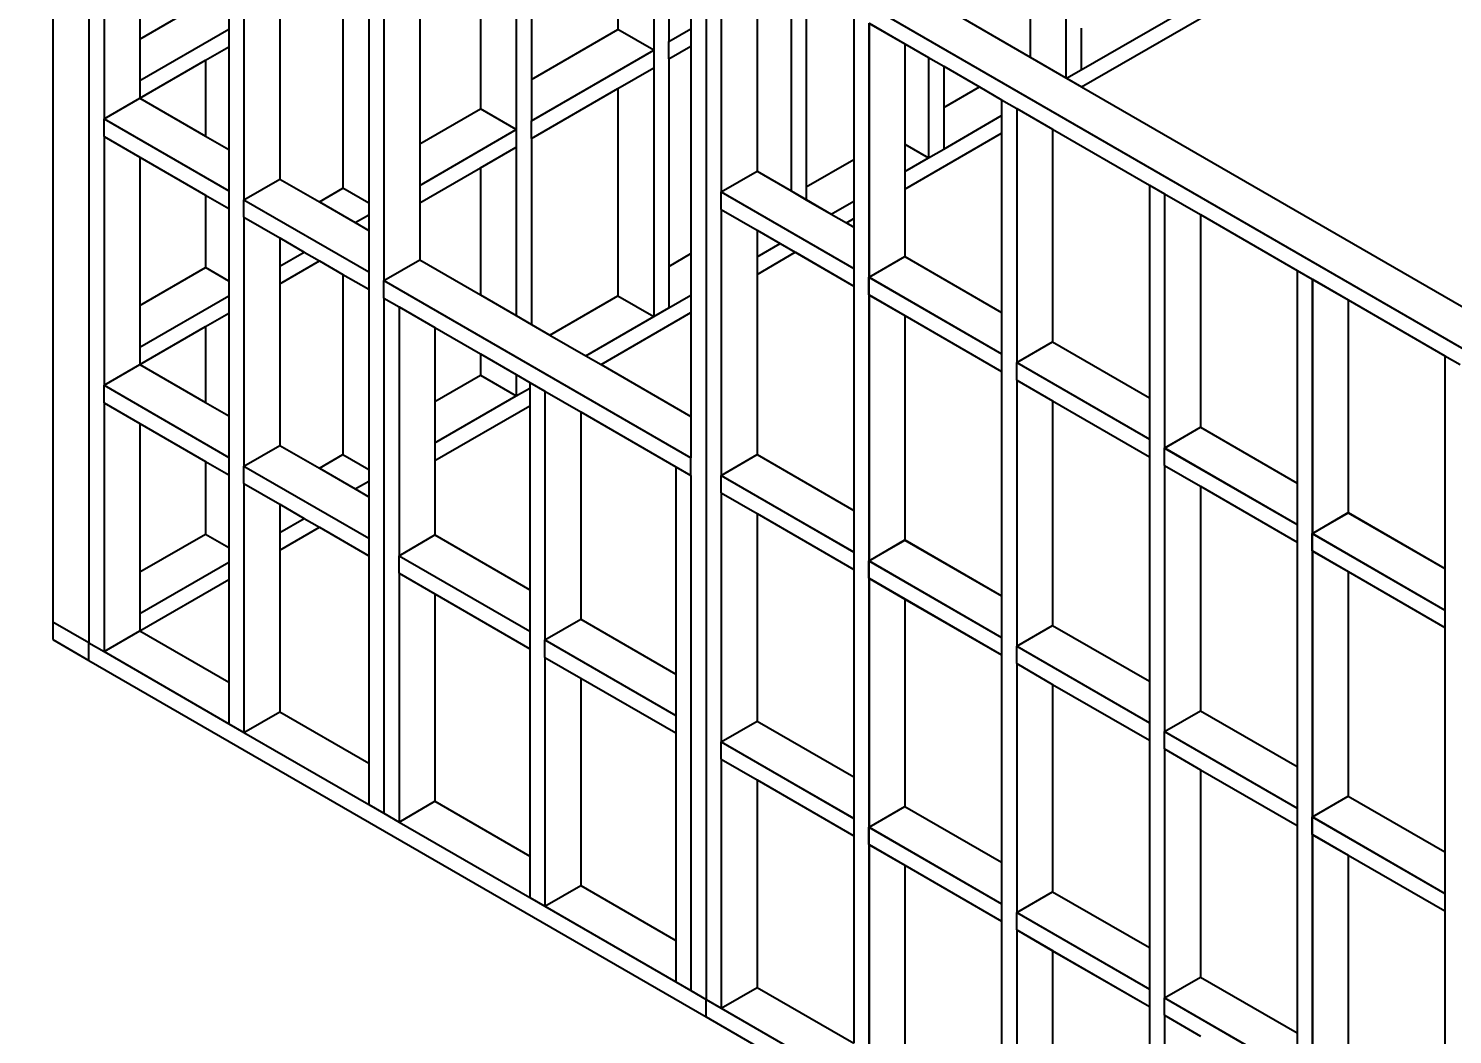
# Model space of a CAD drawing. Header units: millimetres. Extents: x 19458 to 19801, y 4351 to 4752.
# Drawn here: x 19569.614 to 19572.14, y 4519.628 to 4521.411 of the extents above; entities that cross this region are included whole.
import ezdxf

# ---------------------------------------------------------------- set-up
doc = ezdxf.new("R2010")
doc.units = ezdxf.units.MM
for name, color, linetype in [('cotas', 1, 'Continuous'), ('cotas @ 200', 1, 'Continuous'), ('cotas @ 300', 1, 'Continuous'), ('cotas @ 400', 1, 'Continuous'), ('cotas @ 500', 1, 'Continuous')]:
    doc.layers.add(name, color=color, linetype=linetype)
doc.styles.add('century gothic', font='GOTHIC.TTF')
doc.styles.add('COTAS SMC', font='GOTHIC.TTF')
doc.dimstyles.new('ANOTATIVE 100 SMCONSTRUCCIONES', dxfattribs={"dimscale": 0, "dimtxt": 0.18, "dimasz": 0.15, "dimexe": 0.18, "dimexo": 0.09, "dimgap": 0.1, "dimtad": 1, "dimzin": 0, "dimdsep": 46, "dimtxsty": 'century gothic', "dimblk1": 'FLECHA1', "dimblk2": 'FLECHA1', "dimsah": 1, "dimcen": 0.18, "dimdle": 0.075, "dimclrd": 1, "dimclre": 1, "dimclrt": 2, "dimaunit": 1, "dimadec": 0, "dimazin": 0, "dimtfac": 0.75, "dimtix": 1, "dimtmove": 2, "dimatfit": 3, "dimfxl": 0.09, "dimtvp": 1.5, "dimtfill": 1, "dimtolj": 1, "dimtzin": 0, "dimarcsym": 0})
doc.dimstyles.new('PIES SMCONSTRUCCIONES', dxfattribs={"dimscale": 0, "dimtxt": 0.18, "dimasz": 0.2, "dimexe": 0.18, "dimexo": 0, "dimgap": 0.1, "dimtad": 1, "dimdec": 0, "dimlfac": 39.370079, "dimzin": 0, "dimdsep": 46, "dimlunit": 4, "dimtxsty": 'COTAS SMC', "dimblk1": 'FLECHA1', "dimblk2": 'FLECHA1', "dimsah": 1, "dimcen": 0.2, "dimdle": 0.075, "dimclrd": 1, "dimclre": 1, "dimclrt": 2, "dimaunit": 1, "dimadec": 0, "dimazin": 0, "dimtfac": 0.75, "dimtdec": 0, "dimtix": 1, "dimtmove": 2, "dimatfit": 3, "dimfxl": 0.09, "dimtvp": 1.5, "dimtfill": 1, "dimtolj": 1, "dimtzin": 0, "dimarcsym": 0})

# ---------------------------------------------------------------- blocks, each defined once
blk = doc.blocks.new('FLECHA1')
at = {"color": 4}
blk.add_line((-0.246176, -0.248081), (0.248081, 0.25), dxfattribs=at)
at = {"color": 1}
blk.add_line((-1, 0), (0.496162, 0), dxfattribs=at)
blk = doc.blocks.new('*D1568')
at = {"layer": 'cotas', "color": 1, "lineweight": -2, "transparency": 16777216}
for p, q in [((19614.326, 4625.8448), (19614.326, 4700.8448)), ((19570.9836, 4550.8448), (19524.326, 4550.8448)), ((19614.326, 4548.4298), (19614.326, 4550.8448)), ((19570.5339, 4548.4298), (19524.326, 4548.4298)), ((19614.326, 4473.4298), (19614.326, 4398.4298))]:
    blk.add_line(p, q, dxfattribs=at)
at = {"layer": 'Defpoints', "color": 0, "transparency": 16777216}
for p in [(19614.326, 4550.8448), (19615.9836, 4550.8448), (19615.5339, 4548.4298)]:
    blk.add_point(p, dxfattribs=at)
at = {"layer": 'cotas', "color": 1, "lineweight": -2, "transparency": 16777216, "xscale": 75, "yscale": 75, "zscale": 75}
for p, rotation in [((19614.326, 4550.8448), 270), ((19614.326, 4548.4298), 90)]:
    blk.add_blockref('FLECHA1', p, dxfattribs=dict(at, rotation=rotation))
at = {"layer": 'cotas', "color": 2, "transparency": 16777216, "insert": (19517.3376, 4549.6373), "char_height": 90, "attachment_point": 5, "rotation": 90, "style": 'century gothic', "bg_fill": 3, "box_fill_scale": 1.1, "bg_fill_color": 256, "bg_fill_true_color": 13158600, "bg_fill_transparency": 0}
blk.add_mtext('\\A1;2.42', dxfattribs=at)
blk = doc.blocks.new('*D1597')
at = {"layer": 'cotas', "color": 1, "lineweight": -2, "transparency": 16777216}
for p, q in [((19614.326, 4580.8448), (19614.326, 4610.8448)), ((19597.9836, 4550.8448), (19578.326, 4550.8448)), ((19614.326, 4548.4298), (19614.326, 4550.8448)), ((19597.5339, 4548.4298), (19578.326, 4548.4298)), ((19614.326, 4518.4298), (19614.326, 4488.4298))]:
    blk.add_line(p, q, dxfattribs=at)
at = {"layer": 'Defpoints', "color": 0, "transparency": 16777216}
for p in [(19614.326, 4550.8448), (19615.9836, 4550.8448), (19615.5339, 4548.4298)]:
    blk.add_point(p, dxfattribs=at)
at = {"layer": 'cotas', "color": 1, "lineweight": -2, "transparency": 16777216, "xscale": 30, "yscale": 30, "zscale": 30}
for p, rotation in [((19614.326, 4550.8448), 270), ((19614.326, 4548.4298), 90)]:
    blk.add_blockref('FLECHA1', p, dxfattribs=dict(at, rotation=rotation))
at = {"layer": 'cotas', "color": 2, "transparency": 16777216, "insert": (19575.5307, 4549.6373), "char_height": 36, "attachment_point": 5, "rotation": 90, "style": 'century gothic', "bg_fill": 3, "box_fill_scale": 1.1, "bg_fill_color": 256, "bg_fill_true_color": 13158600, "bg_fill_transparency": 0}
blk.add_mtext('\\A1;2.42', dxfattribs=at)
blk = doc.blocks.new('*D1614')
at = {"layer": 'cotas', "color": 1, "lineweight": -2, "transparency": 16777216}
for p, q in [((19614.326, 4595.8448), (19614.326, 4640.8448)), ((19588.9836, 4550.8448), (19560.326, 4550.8448)), ((19614.326, 4548.4298), (19614.326, 4550.8448)), ((19588.5339, 4548.4298), (19560.326, 4548.4298)), ((19614.326, 4503.4298), (19614.326, 4458.4298))]:
    blk.add_line(p, q, dxfattribs=at)
at = {"layer": 'Defpoints', "color": 0, "transparency": 16777216}
for p in [(19614.326, 4550.8448), (19615.9836, 4550.8448), (19615.5339, 4548.4298)]:
    blk.add_point(p, dxfattribs=at)
at = {"layer": 'cotas', "color": 1, "lineweight": -2, "transparency": 16777216, "xscale": 45, "yscale": 45, "zscale": 45}
for p, rotation in [((19614.326, 4550.8448), 270), ((19614.326, 4548.4298), 90)]:
    blk.add_blockref('FLECHA1', p, dxfattribs=dict(at, rotation=rotation))
at = {"layer": 'cotas', "color": 2, "transparency": 16777216, "insert": (19556.133, 4549.6373), "char_height": 54, "attachment_point": 5, "rotation": 90, "style": 'century gothic', "bg_fill": 3, "box_fill_scale": 1.1, "bg_fill_color": 256, "bg_fill_true_color": 13158600, "bg_fill_transparency": 0}
blk.add_mtext('\\A1;2.42', dxfattribs=at)
blk = doc.blocks.new('*D1620')
at = {"layer": 'cotas', "color": 1, "lineweight": -2, "transparency": 16777216}
for p, q in [((19614.326, 4610.8448), (19614.326, 4670.8448)), ((19579.9836, 4550.8448), (19542.326, 4550.8448)), ((19614.326, 4548.4298), (19614.326, 4550.8448)), ((19579.5339, 4548.4298), (19542.326, 4548.4298)), ((19614.326, 4488.4298), (19614.326, 4428.4298))]:
    blk.add_line(p, q, dxfattribs=at)
at = {"layer": 'Defpoints', "color": 0, "transparency": 16777216}
for p in [(19614.326, 4550.8448), (19615.9836, 4550.8448), (19615.5339, 4548.4298)]:
    blk.add_point(p, dxfattribs=at)
at = {"layer": 'cotas', "color": 1, "lineweight": -2, "transparency": 16777216, "xscale": 60, "yscale": 60, "zscale": 60}
for p, rotation in [((19614.326, 4550.8448), 270), ((19614.326, 4548.4298), 90)]:
    blk.add_blockref('FLECHA1', p, dxfattribs=dict(at, rotation=rotation))
at = {"layer": 'cotas', "color": 2, "transparency": 16777216, "insert": (19536.7353, 4549.6373), "char_height": 72, "attachment_point": 5, "rotation": 90, "style": 'century gothic', "bg_fill": 3, "box_fill_scale": 1.1, "bg_fill_color": 256, "bg_fill_true_color": 13158600, "bg_fill_transparency": 0}
blk.add_mtext('\\A1;2.42', dxfattribs=at)
blk = doc.blocks.new('*D1623')
at = {"layer": 'cotas', "color": 1, "lineweight": -2, "transparency": 16777216}
for p, q in [((19620.0128, 4651.7533), (19620.0128, 4751.7533)), ((19620.4168, 4551.7533), (19530.0128, 4551.7533)), ((19620.0128, 4550.5333), (19620.0128, 4551.7533)), ((19620.4168, 4550.5333), (19530.0128, 4550.5333)), ((19620.0128, 4450.5333), (19620.0128, 4350.5333))]:
    blk.add_line(p, q, dxfattribs=at)
at = {"layer": 'Defpoints', "color": 0, "transparency": 16777216}
for p in [(19620.0128, 4551.7533), (19620.4168, 4551.7533), (19620.4168, 4550.5333)]:
    blk.add_point(p, dxfattribs=at)
at = {"layer": 'cotas', "color": 1, "lineweight": -2, "transparency": 16777216, "xscale": 100, "yscale": 100, "zscale": 100}
for p, rotation in [((19620.0128, 4551.7533), 270), ((19620.0128, 4550.5333), 90)]:
    blk.add_blockref('FLECHA1', p, dxfattribs=dict(at, rotation=rotation))
at = {"layer": 'cotas', "color": 2, "transparency": 16777216, "insert": (19523.8809, 4551.1433), "char_height": 90, "attachment_point": 5, "rotation": 90, "style": 'COTAS SMC', "bg_fill": 3, "box_fill_scale": 1.1, "bg_fill_color": 256, "bg_fill_true_color": 13158600, "bg_fill_transparency": 0}
blk.add_mtext("\\A1;4'", dxfattribs=at)
blk = doc.blocks.new('*D1667')
at = {"layer": 'cotas', "color": 1, "lineweight": -2, "transparency": 16777216}
for p, q in [((19620.0128, 4611.7533), (19620.0128, 4671.7533)), ((19620.4168, 4551.7533), (19566.0128, 4551.7533)), ((19620.0128, 4550.5333), (19620.0128, 4551.7533)), ((19620.4168, 4550.5333), (19566.0128, 4550.5333)), ((19620.0128, 4490.5333), (19620.0128, 4430.5333))]:
    blk.add_line(p, q, dxfattribs=at)
at = {"layer": 'Defpoints', "color": 0, "transparency": 16777216}
for p in [(19620.0128, 4551.7533), (19620.4168, 4551.7533), (19620.4168, 4550.5333)]:
    blk.add_point(p, dxfattribs=at)
at = {"layer": 'cotas', "color": 1, "lineweight": -2, "transparency": 16777216, "xscale": 60, "yscale": 60, "zscale": 60}
for p, rotation in [((19620.0128, 4551.7533), 270), ((19620.0128, 4550.5333), 90)]:
    blk.add_blockref('FLECHA1', p, dxfattribs=dict(at, rotation=rotation))
at = {"layer": 'cotas', "color": 2, "transparency": 16777216, "insert": (19562.3337, 4551.1433), "char_height": 54, "attachment_point": 5, "rotation": 90, "style": 'COTAS SMC', "bg_fill": 3, "box_fill_scale": 1.1, "bg_fill_color": 256, "bg_fill_true_color": 13158600, "bg_fill_transparency": 0}
blk.add_mtext("\\A1;4'", dxfattribs=at)
blk = doc.blocks.new('*D1673')
at = {"layer": 'cotas', "color": 1, "lineweight": -2, "transparency": 16777216}
for p, q in [((19620.0128, 4631.7533), (19620.0128, 4711.7533)), ((19620.4168, 4551.7533), (19548.0128, 4551.7533)), ((19620.0128, 4550.5333), (19620.0128, 4551.7533)), ((19620.4168, 4550.5333), (19548.0128, 4550.5333)), ((19620.0128, 4470.5333), (19620.0128, 4390.5333))]:
    blk.add_line(p, q, dxfattribs=at)
at = {"layer": 'Defpoints', "color": 0, "transparency": 16777216}
for p in [(19620.0128, 4551.7533), (19620.4168, 4551.7533), (19620.4168, 4550.5333)]:
    blk.add_point(p, dxfattribs=at)
at = {"layer": 'cotas', "color": 1, "lineweight": -2, "transparency": 16777216, "xscale": 80, "yscale": 80, "zscale": 80}
for p, rotation in [((19620.0128, 4551.7533), 270), ((19620.0128, 4550.5333), 90)]:
    blk.add_blockref('FLECHA1', p, dxfattribs=dict(at, rotation=rotation))
at = {"layer": 'cotas', "color": 2, "transparency": 16777216, "insert": (19543.1073, 4551.1433), "char_height": 72, "attachment_point": 5, "rotation": 90, "style": 'COTAS SMC', "bg_fill": 3, "box_fill_scale": 1.1, "bg_fill_color": 256, "bg_fill_true_color": 13158600, "bg_fill_transparency": 0}
blk.add_mtext("\\A1;4'", dxfattribs=at)
blk = doc.blocks.new('ISO GENERAL')
at = {"color": 250}
for p, q in [((-5.1562, -0.3557), (-5.1562, -2.2532)), ((-5.0926, -0.3924), (-5.0926, -2.2899)), ((-4.5693, -0.7255), (-4.5693, -1.6477)), ((-3.3596, -0.8483), (-3.3596, -1.2884)), ((-5.0657, -0.9), (-5.0657, -1.3611)), ((-3.4232, -0.885), (-3.4232, -1.2517)), ((-4.3077, -0.9234), (-4.3077, -1.2911)), ((-5.0021, -0.9368), (-5.0021, -1.2198)), ((-4.3345, -0.9389), (-4.3345, -1.3801)), ((-4.3982, -0.9757), (-4.3982, -1.3434)), ((-4.1544, -0.9651), (-4.1544, -1.2026)), ((-4.0908, -1.0018), (-4.0908, -1.2394)), ((-3.998, -0.9934), (-2.3985, -1.9168)), ((-3.998, -1.0244), (-3.998, -2.9219)), ((-4.8175, -1.0433), (-4.8175, -1.5044)), ((-4.5057, -1.0378), (-4.5057, -1.4054)), ((-3.9711, -1.0399), (-3.9711, -1.4906)), ((-3.3319, -1.3044), (-2.882, -1.0447)), ((-4.0249, -1.1278), (-4.0249, -1.2013)), ((-3.8471, -1.1297), (-3.8471, -1.4887)), ((-3.8202, -1.127), (-3.8202, -1.4818)), ((-5.0021, -1.2198), (-4.8856, -1.1526)), ((-4.6419, -1.1447), (-4.6419, -1.4841)), ((-4.0639, -1.1504), (-4.0639, -1.2239)), ((-3.3327, -1.2739), (-3.1159, -1.1487)), ((-4.8444, -1.1764), (-4.8444, -1.2023)), ((-4.7539, -1.1811), (-4.7539, -1.4677)), ((-4.5962, -1.1711), (-4.5962, -1.5105)), ((-3.9075, -1.1646), (-3.9075, -1.4539)), ((-3.7359, -1.1757), (-3.7359, -1.4332)), ((-3.5765, -1.1632), (-3.4232, -1.2517)), ((-5.0021, -1.2933), (-4.8444, -1.2023)), ((-4.8444, -1.2023), (-4.8444, -1.2333)), ((-4.3077, -1.2911), (-4.1544, -1.2026)), ((-4.0908, -1.2394), (-4.1544, -1.2026)), ((-4.0639, -1.2239), (-4.0249, -1.2013)), ((-4.0249, -1.2013), (-4.0249, -1.2323)), ((-3.709, -1.1912), (-3.6454, -1.228)), ((-3.709, -1.1912), (-3.709, -1.6419)), ((-3.3327, -1.2004), (-3.3327, -1.2739)), ((-5.0021, -1.2198), (-5.0021, -1.2933)), ((-4.8856, -1.2571), (-4.8444, -1.2333)), ((-4.8444, -1.2333), (-4.8444, -1.4154)), ((-4.0639, -1.2549), (-4.0639, -1.2239)), ((-4.0639, -1.2549), (-4.0249, -1.2323)), ((-4.0249, -1.2323), (-4.0249, -1.6)), ((-3.6454, -1.228), (-3.6454, -1.4058)), ((-3.6454, -1.228), (-3.6033, -1.2522)), ((-5.0021, -1.3244), (-4.8856, -1.2571)), ((-4.8856, -1.2571), (-4.8856, -1.3916)), ((-4.3077, -1.3646), (-4.0908, -1.2394)), ((-4.0908, -1.2394), (-4.0908, -1.2704)), ((-4.0639, -1.2549), (-4.0639, -1.6226)), ((-3.6033, -1.2522), (-3.6033, -1.4301)), ((-3.6033, -1.2522), (-3.5765, -1.2677)), ((-3.4232, -1.2517), (-3.3596, -1.2884)), ((-4.1544, -1.3071), (-4.0908, -1.2704)), ((-4.0908, -1.2704), (-4.0908, -1.7116)), ((-3.5765, -1.2677), (-3.5765, -1.3411)), ((-3.5765, -1.2677), (-3.5129, -1.3044)), ((-3.3588, -1.2889), (-3.3327, -1.2739)), ((-5.0021, -1.2933), (-5.0021, -1.3244)), ((-4.3077, -1.2911), (-4.3077, -1.3646)), ((-4.3077, -1.3956), (-4.1544, -1.3071)), ((-4.1544, -1.3071), (-4.1544, -1.6748)), ((-3.5765, -1.3411), (-3.5129, -1.3044)), ((-3.5129, -1.3044), (-3.4738, -1.327)), ((-3.3596, -1.2884), (-3.3588, -1.2889)), ((-3.3588, -1.2889), (-3.3319, -1.3044)), ((-3.3319, -1.3044), (-2.3349, -1.8801)), ((-5.0657, -1.3611), (-5.0021, -1.3244)), ((-5.0021, -1.3244), (-4.8856, -1.3916)), ((-3.4738, -1.327), (-3.4469, -1.3425)), ((-3.4738, -1.327), (-3.4738, -1.3553)), ((-5.0657, -1.3921), (-5.0657, -1.3611)), ((-5.0657, -1.3611), (-4.8444, -1.4889)), ((-4.5057, -1.4054), (-4.3982, -1.3434)), ((-4.3345, -1.3801), (-4.3982, -1.3434)), ((-3.5765, -1.3411), (-3.5765, -1.4146)), ((-3.5765, -1.4146), (-3.4738, -1.3553)), ((-3.4738, -1.3553), (-3.4738, -1.3864)), ((-3.4469, -1.3425), (-3.4469, -1.7932)), ((-3.4469, -1.3425), (-3.3833, -1.3793)), ((-4.5057, -1.4789), (-4.3345, -1.3801)), ((-4.3345, -1.3801), (-4.3345, -1.4111)), ((-4.3077, -1.3956), (-4.3077, -1.3646)), ((-3.6454, -1.4854), (-3.4738, -1.3864)), ((-3.4738, -1.3864), (-3.4738, -1.7042)), ((-3.3833, -1.3793), (-3.3833, -1.7565)), ((-3.3833, -1.3793), (-3.2117, -1.4784)), ((-5.0657, -1.3921), (-5.0021, -1.4289)), ((-5.0657, -1.3921), (-5.0657, -1.8333)), ((-4.8856, -1.3916), (-4.8444, -1.4154)), ((-4.5057, -1.4054), (-4.5057, -1.4789)), ((-4.3982, -1.4479), (-4.3345, -1.4111)), ((-4.3345, -1.4111), (-4.3345, -1.7098)), ((-4.3077, -1.3956), (-4.3077, -1.7253)), ((-3.6454, -1.4058), (-3.6033, -1.4301)), ((-3.6454, -1.4058), (-3.6454, -1.4544)), ((-5.0021, -1.4289), (-5.0021, -1.692)), ((-5.0021, -1.4289), (-4.8856, -1.4961)), ((-4.8444, -1.4154), (-4.8444, -1.4889)), ((-3.8202, -1.4818), (-3.7359, -1.4332)), ((-3.7359, -1.4332), (-3.7359, -1.5067)), ((-3.6454, -1.4544), (-3.6033, -1.4301)), ((-3.6033, -1.4301), (-3.5765, -1.4146)), ((-4.5057, -1.5099), (-4.3982, -1.4479)), ((-4.3982, -1.4479), (-4.3982, -1.673)), ((-3.9711, -1.4906), (-3.9075, -1.4539)), ((-3.9075, -1.4539), (-3.8471, -1.4887)), ((-3.6454, -1.4544), (-3.6454, -1.4854)), ((-4.8444, -1.4889), (-4.8444, -1.5199)), ((-4.8175, -1.5044), (-4.7539, -1.4677)), ((-4.7539, -1.4677), (-4.6837, -1.5082)), ((-4.6837, -1.5082), (-4.6419, -1.4841)), ((-4.5962, -1.5105), (-4.6419, -1.4841)), ((-4.5057, -1.4789), (-4.5057, -1.5099)), ((-3.8471, -1.4887), (-3.8202, -1.5043)), ((-3.8202, -1.4818), (-3.8202, -1.5043)), ((-3.6454, -1.4854), (-3.6454, -1.6052)), ((-3.2117, -1.4784), (-3.1848, -1.4939)), ((-3.2117, -1.4784), (-3.2117, -1.8556)), ((-4.8856, -1.4961), (-4.8856, -1.6248)), ((-4.8856, -1.4961), (-4.8444, -1.5199)), ((-4.8175, -1.5354), (-4.8175, -1.5044)), ((-4.8175, -1.5044), (-4.5962, -1.6322)), ((-4.6837, -1.5082), (-4.62, -1.5449)), ((-4.5962, -1.5105), (-4.5962, -1.5312)), ((-4.5057, -1.5099), (-4.5057, -1.6109)), ((-3.9711, -1.4906), (-3.7359, -1.6264)), ((-3.9711, -1.5216), (-3.9711, -1.4906)), ((-3.8202, -1.5043), (-3.776, -1.5298)), ((-3.776, -1.5298), (-3.7359, -1.5067)), ((-3.7359, -1.5067), (-3.7359, -1.5377)), ((-3.1848, -1.4939), (-3.1848, -1.9446)), ((-3.1848, -1.4939), (-3.1212, -1.5306)), ((-4.8444, -1.5199), (-4.8444, -1.6486)), ((-4.8175, -1.5354), (-4.7539, -1.5722)), ((-4.8175, -1.5354), (-4.8175, -1.9766)), ((-4.62, -1.5449), (-4.5962, -1.5312)), ((-4.5962, -1.5312), (-4.5962, -1.5587)), ((-3.9711, -1.5216), (-3.9075, -1.5584)), ((-3.9711, -1.5216), (-3.9711, -1.9931)), ((-3.776, -1.5298), (-3.7491, -1.5453)), ((-3.7491, -1.5453), (-3.7359, -1.5377)), ((-3.7359, -1.5377), (-3.7359, -1.5529)), ((-3.1212, -1.5306), (-3.1212, -1.9078)), ((-3.1212, -1.5306), (-2.9496, -1.6297)), ((-4.62, -1.5449), (-4.5962, -1.5587)), ((-4.5962, -1.5587), (-4.5962, -1.6322)), ((-3.9075, -1.5584), (-3.9075, -1.6057)), ((-3.9075, -1.5584), (-3.8665, -1.582)), ((-3.7491, -1.5453), (-3.7359, -1.5529)), ((-3.7359, -1.5529), (-3.7359, -1.6264)), ((-4.7539, -1.5722), (-4.7539, -1.6222)), ((-4.7539, -1.5722), (-4.7105, -1.5972)), ((-3.9075, -1.6057), (-3.8665, -1.582)), ((-3.8665, -1.582), (-3.8396, -1.5976)), ((-4.7539, -1.6222), (-4.7105, -1.5972)), ((-4.7539, -1.6532), (-4.6837, -1.6127)), ((-4.7105, -1.5972), (-4.6837, -1.6127)), ((-4.6837, -1.6127), (-4.6419, -1.6368)), ((-4.5693, -1.6477), (-4.5057, -1.6109)), ((-4.5057, -1.6109), (-4.3982, -1.673)), ((-4.0639, -1.6226), (-4.0249, -1.6)), ((-4.0249, -1.6), (-4.0249, -1.6735)), ((-3.9075, -1.6368), (-3.8396, -1.5976)), ((-3.9075, -1.6057), (-3.9075, -1.6368)), ((-3.8396, -1.5976), (-3.7359, -1.6574)), ((-3.709, -1.6419), (-3.6454, -1.6052)), ((-3.6454, -1.6052), (-3.4738, -1.7042)), ((-5.0021, -1.692), (-4.8856, -1.6248)), ((-4.8444, -1.6486), (-4.8856, -1.6248)), ((-4.7539, -1.6222), (-4.7539, -1.6532)), ((-4.6419, -1.6368), (-4.6419, -1.9563)), ((-4.6419, -1.6368), (-4.5962, -1.6632)), ((-4.5962, -1.6322), (-4.5962, -1.6632)), ((-4.0639, -1.6226), (-4.0639, -1.696)), ((-3.9075, -1.6368), (-3.9075, -1.9563)), ((-3.7359, -1.6264), (-3.7359, -1.6574)), ((-2.9496, -1.6297), (-2.9227, -1.6452)), ((-2.9496, -1.6297), (-2.9496, -2.0069)), ((-4.8444, -1.6486), (-4.8444, -1.6745)), ((-4.7539, -1.6532), (-4.7539, -1.9398)), ((-4.5962, -1.6632), (-4.5962, -1.9826)), ((-4.5693, -1.6477), (-4.0249, -1.962)), ((-4.5693, -1.6787), (-4.5693, -1.6477)), ((-3.7359, -1.6574), (-3.7359, -2.0554)), ((-3.709, -1.6419), (-3.4738, -1.7777)), ((-3.709, -1.6729), (-3.709, -1.6419)), ((-2.9227, -1.6452), (-2.9227, -2.0959)), ((-2.9227, -1.6452), (-2.8591, -1.6819)), ((-5.0021, -1.7655), (-4.8444, -1.6745)), ((-5.0021, -1.692), (-5.0021, -1.7655)), ((-4.8444, -1.6745), (-4.8444, -1.7055)), ((-4.5693, -1.6787), (-4.5425, -1.6942)), ((-4.5693, -1.6787), (-4.5693, -2.5921)), ((-4.3982, -1.673), (-4.3345, -1.7098)), ((-4.2748, -1.7443), (-4.1544, -1.6748)), ((-4.1544, -1.6748), (-4.0908, -1.7116)), ((-4.0639, -1.696), (-4.0249, -1.6735)), ((-4.0249, -1.6735), (-4.0249, -1.7045)), ((-3.709, -1.6729), (-3.6454, -1.7097)), ((-3.709, -1.6729), (-3.709, -2.1444)), ((-2.8591, -1.6819), (-2.8591, -2.0592)), ((-2.8591, -1.6819), (-2.6875, -1.781)), ((-4.8856, -1.7293), (-4.8444, -1.7055)), ((-4.8444, -1.7055), (-4.8444, -1.8876)), ((-4.5425, -1.6942), (-4.5425, -2.1354)), ((-4.5425, -1.6942), (-4.4788, -1.731)), ((-4.3345, -1.7098), (-4.3077, -1.7253)), ((-4.2111, -1.781), (-4.0908, -1.7116)), ((-4.1842, -1.7965), (-4.0249, -1.7045)), ((-4.0908, -1.7116), (-4.0639, -1.696)), ((-4.0249, -1.7045), (-4.0249, -1.8886)), ((-3.6454, -1.7097), (-3.6454, -2.1077)), ((-3.6454, -1.7097), (-3.4738, -1.8088)), ((-3.4738, -1.7042), (-3.4738, -1.7777)), ((-5.0021, -1.7965), (-4.8856, -1.7293)), ((-4.8856, -1.7293), (-4.8856, -1.8638)), ((-4.4788, -1.731), (-4.4788, -1.8621)), ((-4.4788, -1.731), (-4.3982, -1.7775)), ((-4.3077, -1.7253), (-4.2748, -1.7443)), ((-5.0021, -1.7655), (-5.0021, -1.7965)), ((-4.2748, -1.7443), (-4.2111, -1.781)), ((-3.4469, -1.7932), (-3.3833, -1.7565)), ((-3.3833, -1.7565), (-3.2117, -1.8556)), ((-4.3982, -1.7775), (-4.3982, -1.8155)), ((-4.3982, -1.7775), (-4.3345, -1.8143)), ((-4.2111, -1.781), (-4.1842, -1.7965)), ((-3.4738, -1.7777), (-3.4738, -1.8088)), ((-2.6875, -1.781), (-2.6606, -1.7965)), ((-2.6875, -1.781), (-2.6875, -2.1582)), ((-5.0657, -1.8333), (-5.0021, -1.7965)), ((-5.0021, -1.7965), (-4.8856, -1.8638)), ((-4.4788, -1.8621), (-4.3982, -1.8155)), ((-4.3982, -1.8155), (-4.3345, -1.8523)), ((-4.3345, -1.8143), (-4.3345, -1.8523)), ((-4.3345, -1.8143), (-4.3105, -1.8281)), ((-4.1842, -1.7965), (-4.0249, -1.8886)), ((-3.4738, -1.8088), (-3.4738, -2.2067)), ((-3.4469, -1.7932), (-3.2117, -1.9291)), ((-3.4469, -1.8243), (-3.4469, -1.7932)), ((-5.0657, -1.8643), (-5.0657, -1.8333)), ((-5.0657, -1.8333), (-4.8444, -1.9611)), ((-4.3345, -1.8523), (-4.3105, -1.8384)), ((-4.3105, -1.8281), (-4.2837, -1.8437)), ((-4.3105, -1.8281), (-4.3105, -1.8384)), ((-4.3105, -1.8384), (-4.3105, -1.8695)), ((-4.2837, -1.8437), (-4.2837, -2.2848)), ((-4.2837, -1.8437), (-4.22, -1.8804)), ((-3.4469, -1.8243), (-3.3833, -1.861)), ((-3.4469, -1.8243), (-3.4469, -2.2957)), ((-5.0657, -1.8643), (-5.0021, -1.9011)), ((-5.0657, -1.8643), (-5.0657, -2.3055)), ((-4.8856, -1.8638), (-4.8444, -1.8876)), ((-4.4788, -1.9356), (-4.3345, -1.8523)), ((-4.4788, -1.8621), (-4.4788, -1.9356)), ((-3.3833, -1.861), (-3.3833, -2.259)), ((-3.3833, -1.861), (-3.2117, -1.9601)), ((-3.2117, -1.8556), (-3.2117, -1.9291)), ((-4.8444, -1.8876), (-4.8444, -1.9611)), ((-4.4788, -1.9666), (-4.3105, -1.8695)), ((-4.3105, -1.8695), (-4.3105, -2.1958)), ((-4.22, -1.8804), (-4.22, -2.2481)), ((-4.22, -1.8804), (-4.0517, -1.9776)), ((-4.0249, -1.8886), (-4.0249, -1.962)), ((-5.0021, -1.9011), (-5.0021, -2.1642)), ((-5.0021, -1.9011), (-4.8856, -1.9683)), ((-3.1848, -1.9446), (-3.1212, -1.9078)), ((-3.1212, -1.9078), (-2.9496, -2.0069)), ((-4.8175, -1.9766), (-4.7539, -1.9398)), ((-4.7539, -1.9398), (-4.6837, -1.9804)), ((-4.4788, -1.9356), (-4.4788, -1.9666)), ((-3.2117, -1.9291), (-3.2117, -1.9601)), ((-3.1848, -1.9446), (-2.9496, -2.0804)), ((-3.1848, -1.9756), (-3.1848, -1.9446)), ((-4.8856, -1.9683), (-4.8856, -2.097)), ((-4.8856, -1.9683), (-4.8444, -1.9921)), ((-4.8444, -1.9611), (-4.8444, -1.9921)), ((-4.6837, -1.9804), (-4.6419, -1.9563)), ((-4.6419, -1.9563), (-4.5962, -1.9826)), ((-4.4788, -1.9666), (-4.4788, -2.0986)), ((-4.0249, -1.9931), (-4.0249, -1.962)), ((-3.9711, -1.9931), (-3.9075, -1.9563)), ((-3.9075, -1.9563), (-3.7359, -2.0554)), ((-3.2117, -1.9601), (-3.2117, -2.358)), ((-4.8444, -1.9921), (-4.8444, -2.1208)), ((-4.8175, -2.0076), (-4.8175, -1.9766)), ((-4.8175, -1.9766), (-4.5962, -2.1044)), ((-4.6837, -1.9804), (-4.62, -2.0171)), ((-4.5962, -1.9826), (-4.5962, -2.0034)), ((-4.0517, -1.9776), (-4.0249, -1.9931)), ((-4.0517, -1.9776), (-4.0517, -2.3452)), ((-4.0249, -1.9931), (-4.0249, -2.9064)), ((-3.9711, -1.9931), (-3.7359, -2.1289)), ((-3.9711, -2.0241), (-3.9711, -1.9931)), ((-3.1848, -1.9756), (-3.1212, -2.0123)), ((-3.1848, -1.9756), (-3.1848, -2.447)), ((-4.8175, -2.0076), (-4.7539, -2.0443)), ((-4.8175, -2.0076), (-4.8175, -2.4488)), ((-4.62, -2.0171), (-4.5962, -2.0034)), ((-4.62, -2.0171), (-4.5962, -2.0309)), ((-4.5962, -2.0034), (-4.5962, -2.0309)), ((-3.1212, -2.0123), (-3.1212, -2.4103)), ((-3.1212, -2.0123), (-2.9496, -2.1114)), ((-2.9496, -2.0069), (-2.9496, -2.0804)), ((-4.7539, -2.0443), (-4.7539, -2.0944)), ((-4.7539, -2.0443), (-4.7105, -2.0694)), ((-4.5962, -2.0309), (-4.5962, -2.1044)), ((-3.9711, -2.0241), (-3.9075, -2.0608)), ((-3.9711, -2.0241), (-3.9711, -2.4653)), ((-4.7539, -2.0944), (-4.7105, -2.0694)), ((-4.7105, -2.0694), (-4.6837, -2.0849)), ((-3.9075, -2.0608), (-3.9075, -2.4285)), ((-3.9075, -2.0608), (-3.7359, -2.1599)), ((-3.7359, -2.0554), (-3.7359, -2.1289)), ((-2.9227, -2.0959), (-2.8591, -2.0592)), ((-2.8591, -2.0592), (-2.6875, -2.1582)), ((-4.7539, -2.1254), (-4.6837, -2.0849)), ((-4.7539, -2.0944), (-4.7539, -2.1254)), ((-4.6837, -2.0849), (-4.5962, -2.1354)), ((-2.9496, -2.0804), (-2.9496, -2.1114)), ((-2.9227, -2.0959), (-2.6875, -2.2317)), ((-2.9227, -2.1269), (-2.9227, -2.0959)), ((-5.0021, -2.1642), (-4.8856, -2.097)), ((-4.8856, -2.097), (-4.8444, -2.1208)), ((-4.8444, -2.1208), (-4.8444, -2.1467)), ((-4.5962, -2.1044), (-4.5962, -2.1354)), ((-4.5425, -2.1354), (-4.4788, -2.0986)), ((-4.4788, -2.0986), (-4.3105, -2.1958)), ((-3.709, -2.1444), (-3.6454, -2.1077)), ((-3.6454, -2.1077), (-3.4738, -2.2067)), ((-2.9496, -2.1114), (-2.9496, -2.5094)), ((-5.0021, -2.2377), (-4.8444, -2.1467)), ((-4.8444, -2.1467), (-4.8444, -2.1777)), ((-4.7539, -2.1254), (-4.7539, -2.412)), ((-4.5962, -2.1354), (-4.5962, -2.5031)), ((-4.5425, -2.1354), (-4.3105, -2.2693)), ((-4.5425, -2.1664), (-4.5425, -2.1354)), ((-3.7359, -2.1289), (-3.7359, -2.1599)), ((-3.709, -2.1444), (-3.4738, -2.2802)), ((-3.709, -2.1754), (-3.709, -2.1444)), ((-2.9227, -2.1269), (-2.8591, -2.1637)), ((-2.9227, -2.1269), (-2.9227, -2.5984)), ((-5.0021, -2.1642), (-5.0021, -2.2377)), ((-4.5425, -2.1664), (-4.4788, -2.2032)), ((-4.5425, -2.1664), (-4.5425, -2.6076)), ((-3.7359, -2.1599), (-3.7359, -2.5276)), ((-2.8591, -2.1637), (-2.8591, -2.5616)), ((-2.8591, -2.1637), (-2.6875, -2.2627)), ((-2.6875, -2.1582), (-2.6875, -2.2317)), ((-5.0021, -2.2687), (-4.8444, -2.1777)), ((-4.8444, -2.1777), (-4.8444, -2.3598)), ((-4.3105, -2.1958), (-4.3105, -2.2693)), ((-3.709, -2.1754), (-3.6454, -2.2122)), ((-3.709, -2.1754), (-3.709, -2.6166)), ((-4.4788, -2.2032), (-4.4788, -2.5708)), ((-4.4788, -2.2032), (-4.3105, -2.3003)), ((-3.6454, -2.2122), (-3.6454, -2.5798)), ((-3.6454, -2.2122), (-3.4738, -2.3112)), ((-3.4738, -2.2067), (-3.4738, -2.2802)), ((-5.0021, -2.2377), (-5.0021, -2.2687)), ((-2.6875, -2.2317), (-2.6875, -2.2627)), ((-5.0926, -2.2899), (-5.1562, -2.2532)), ((-5.1562, -2.2532), (-5.1562, -2.2842)), ((-5.0657, -2.3055), (-5.0021, -2.2687)), ((-5.0021, -2.2687), (-4.8444, -2.3598)), ((-4.3105, -2.2693), (-4.3105, -2.3003)), ((-4.2837, -2.2848), (-4.22, -2.2481)), ((-4.22, -2.2481), (-4.0517, -2.3452)), ((-3.4469, -2.2957), (-3.3833, -2.259)), ((-3.3833, -2.259), (-3.2117, -2.358)), ((-2.6875, -2.2627), (-2.6875, -2.6607)), ((-5.1562, -2.2842), (-5.0926, -2.321)), ((-5.0926, -2.321), (-5.0926, -2.2899)), ((-5.0926, -2.2899), (-5.0657, -2.3055)), ((-4.2837, -2.2848), (-4.0517, -2.4187)), ((-4.2837, -2.3158), (-4.2837, -2.2848)), ((-3.4738, -2.2802), (-3.4738, -2.3112)), ((-3.4469, -2.2957), (-3.2117, -2.4315)), ((-3.4469, -2.3267), (-3.4469, -2.2957)), ((-5.0926, -2.321), (-3.998, -2.9529)), ((-5.0657, -2.3055), (-4.8444, -2.4332)), ((-4.3105, -2.3003), (-4.3105, -2.668)), ((-4.2837, -2.3158), (-4.2837, -2.757)), ((-4.2837, -2.3158), (-4.22, -2.3526)), ((-3.4738, -2.3112), (-3.4738, -2.6789)), ((-4.0517, -2.3452), (-4.0517, -2.4187)), ((-3.4469, -2.3267), (-3.3833, -2.3635)), ((-3.4469, -2.3267), (-3.4469, -2.7679)), ((-4.8444, -2.3598), (-4.8444, -2.4332)), ((-4.22, -2.3526), (-4.22, -2.7202)), ((-4.22, -2.3526), (-4.0517, -2.4497)), ((-3.3833, -2.3635), (-3.3833, -2.7312)), ((-3.3833, -2.3635), (-3.2117, -2.4626)), ((-3.2117, -2.358), (-3.2117, -2.4315)), ((-4.8175, -2.4488), (-4.7539, -2.412)), ((-4.7539, -2.412), (-4.5962, -2.5031)), ((-4.0517, -2.4187), (-4.0517, -2.4497)), ((-3.1848, -2.447), (-3.1212, -2.4103)), ((-3.1212, -2.4103), (-2.9496, -2.5094)), ((-4.8444, -2.4332), (-4.8175, -2.4488)), ((-4.8175, -2.4488), (-4.5962, -2.5765)), ((-4.0517, -2.4497), (-4.0517, -2.8174)), ((-3.9711, -2.4653), (-3.9075, -2.4285)), ((-3.9075, -2.4285), (-3.7359, -2.5276)), ((-3.2117, -2.4315), (-3.2117, -2.4626)), ((-3.1848, -2.447), (-2.9496, -2.5829)), ((-3.1848, -2.4781), (-3.1848, -2.447)), ((-3.9711, -2.4653), (-3.7359, -2.6011)), ((-3.9711, -2.4963), (-3.9711, -2.4653)), ((-3.2117, -2.4626), (-3.2117, -2.8302)), ((-3.9711, -2.4963), (-3.9075, -2.533)), ((-3.9711, -2.4963), (-3.9711, -2.9374)), ((-3.1848, -2.4781), (-3.1212, -2.5148)), ((-3.1848, -2.4781), (-3.1848, -2.9192)), ((-4.5962, -2.5031), (-4.5962, -2.5765)), ((-3.1212, -2.5148), (-3.1212, -2.8825)), ((-3.1212, -2.5148), (-2.9496, -2.6139)), ((-2.9496, -2.5094), (-2.9496, -2.5829)), ((-3.9075, -2.533), (-3.9075, -2.9007)), ((-3.9075, -2.533), (-3.7359, -2.6321)), ((-3.7359, -2.5276), (-3.7359, -2.6011)), ((-4.5425, -2.6076), (-4.4788, -2.5708)), ((-4.4788, -2.5708), (-4.3105, -2.668)), ((-2.9227, -2.5984), (-2.8591, -2.5616)), ((-2.8591, -2.5616), (-2.6875, -2.6607)), ((-4.5962, -2.5765), (-4.5693, -2.5921)), ((-4.5693, -2.5921), (-4.5425, -2.6076)), ((-3.7359, -2.6011), (-3.7359, -2.6321)), ((-3.709, -2.6166), (-3.6454, -2.5798)), ((-3.6454, -2.5798), (-3.4738, -2.6789)), ((-2.9496, -2.5829), (-2.9496, -2.6139)), ((-2.9227, -2.5984), (-2.6875, -2.7342)), ((-2.9227, -2.6294), (-2.9227, -2.5984)), ((-4.5425, -2.6076), (-4.3105, -2.7415)), ((-3.709, -2.6166), (-3.4738, -2.7524)), ((-3.709, -2.6476), (-3.709, -2.6166)), ((-2.9496, -2.6139), (-2.9496, -2.9815)), ((-3.7359, -2.6321), (-3.7359, -2.9998)), ((-3.709, -2.6476), (-3.709, -3.0888)), ((-3.709, -2.6476), (-3.6454, -2.6843)), ((-2.9227, -2.6294), (-2.8591, -2.6661)), ((-2.9227, -2.6294), (-2.9227, -3.0705)), ((-4.3105, -2.668), (-4.3105, -2.7415)), ((-2.8591, -2.6661), (-2.8591, -3.0338)), ((-2.8591, -2.6661), (-2.6875, -2.7652)), ((-2.6875, -2.6607), (-2.6875, -2.7342)), ((-3.6454, -2.6843), (-3.6454, -3.052)), ((-3.6454, -2.6843), (-3.4738, -2.7834)), ((-3.4738, -2.6789), (-3.4738, -2.7524)), ((-4.2837, -2.757), (-4.22, -2.7202)), ((-4.22, -2.7202), (-4.0517, -2.8174)), ((-4.3105, -2.7415), (-4.2837, -2.757)), ((-3.4738, -2.7524), (-3.4738, -2.7834)), ((-3.4469, -2.7679), (-3.3833, -2.7312)), ((-3.3833, -2.7312), (-3.2117, -2.8302)), ((-2.6875, -2.7342), (-2.6875, -2.7652)), ((-4.2837, -2.757), (-4.0517, -2.8909)), ((-3.4469, -2.7679), (-3.2117, -2.9037)), ((-3.4469, -2.7989), (-3.4469, -2.7679)), ((-2.6875, -2.7652), (-2.6875, -3.1329)), ((-3.4738, -2.7834), (-3.4738, -3.1511)), ((-3.4469, -2.7989), (-3.4469, -3.2401)), ((-3.4469, -2.7989), (-3.3833, -2.8357)), ((-4.0517, -2.8174), (-4.0517, -2.8909)), ((-3.3833, -2.8357), (-3.3833, -3.2033)), ((-3.3833, -2.8357), (-3.2117, -2.9347)), ((-3.2117, -2.8302), (-3.2117, -2.9037)), ((-4.0517, -2.8909), (-4.0249, -2.9064)), ((-3.9711, -2.9374), (-3.9075, -2.9007)), ((-3.9075, -2.9007), (-3.7359, -2.9998)), ((-3.2117, -2.9037), (-3.2117, -2.9347)), ((-3.1848, -2.9192), (-3.1212, -2.8825)), ((-3.1212, -2.8825), (-2.9496, -2.9815)), ((-4.0249, -2.9064), (-3.998, -2.9219)), ((-3.998, -2.9219), (-3.9711, -2.9374)), ((-3.998, -2.9529), (-3.998, -2.9219)), ((-3.1848, -2.9192), (-2.9496, -3.055)), ((-3.1848, -2.9502), (-3.1848, -2.9192)), ((-3.998, -2.9529), (-2.3985, -3.8764)), ((-3.9711, -2.9374), (-3.7359, -3.0732)), ((-3.2117, -2.9347), (-3.2117, -3.3024)), ((-3.1848, -2.9502), (-3.1212, -2.987)), ((-3.1848, -2.9502), (-3.1848, -3.3914)), ((-2.9496, -2.9815), (-2.9496, -3.055))]:
    blk.add_line(p, q, dxfattribs=at)
blk = doc.blocks.new('JHGF')
at = {"color": 2}
for p, q in [((-15.1397, -0.5994), (-13.5402, -1.5229)), ((-15.1397, -0.6304), (-15.1397, -2.528)), ((-15.1128, -0.646), (-15.1128, -1.0967)), ((-15.0492, -0.7706), (-15.0492, -1.0599)), ((-14.8776, -0.7818), (-14.8776, -1.0392)), ((-14.7182, -0.7693), (-14.565, -0.8578)), ((-14.8507, -0.7973), (-14.7871, -0.834)), ((-14.8507, -0.7973), (-14.8507, -1.248)), ((-14.7871, -0.834), (-14.7871, -1.0119)), ((-14.7871, -0.834), (-14.7451, -0.8583)), ((-14.7451, -0.8583), (-14.7182, -0.8738)), ((-14.565, -0.8578), (-14.5013, -0.8945)), ((-14.7182, -0.8738), (-14.6546, -0.9105)), ((-14.5013, -0.8945), (-14.5005, -0.895)), ((-14.5005, -0.895), (-14.4736, -0.9105)), ((-14.6546, -0.9105), (-14.6155, -0.9331)), ((-14.6155, -0.9331), (-14.5886, -0.9486)), ((-14.6155, -0.9331), (-14.6155, -0.9614)), ((-14.4736, -0.9105), (-13.4766, -1.4861)), ((-14.5886, -0.9486), (-14.5886, -1.3993)), ((-14.5886, -0.9486), (-14.525, -0.9853)), ((-14.6155, -0.9614), (-14.6155, -0.9924)), ((-14.6155, -0.9924), (-14.6155, -1.3103)), ((-14.525, -0.9853), (-14.525, -1.3626)), ((-14.525, -0.9853), (-14.3534, -1.0844)), ((-14.7871, -1.0119), (-14.7871, -1.0605)), ((-15.1128, -1.0967), (-15.0492, -1.0599)), ((-15.0492, -1.0599), (-14.9888, -1.0948)), ((-14.8776, -1.0392), (-14.8776, -1.1127)), ((-14.7871, -1.0605), (-14.7871, -1.0915)), ((-14.3534, -1.0844), (-14.3265, -1.0999)), ((-14.3534, -1.0844), (-14.3534, -1.4616)), ((-15.1128, -1.0967), (-14.8776, -1.2325)), ((-15.1128, -1.1277), (-15.1128, -1.0967)), ((-14.9888, -1.0948), (-14.9619, -1.1103)), ((-14.9619, -1.1103), (-14.9177, -1.1359)), ((-14.7871, -1.0915), (-14.7871, -1.2112)), ((-14.3265, -1.0999), (-14.3265, -1.5506)), ((-14.3265, -1.0999), (-14.2629, -1.1367)), ((-15.1128, -1.1277), (-15.0492, -1.1644)), ((-15.1128, -1.1277), (-15.1128, -1.5991)), ((-14.9177, -1.1359), (-14.8908, -1.1514)), ((-14.8776, -1.1127), (-14.8776, -1.1437)), ((-14.8908, -1.1514), (-14.8776, -1.159)), ((-14.8776, -1.1437), (-14.8776, -1.159)), ((-14.8776, -1.159), (-14.8776, -1.2325)), ((-14.2629, -1.1367), (-14.2629, -1.5139)), ((-14.2629, -1.1367), (-14.0913, -1.2357)), ((-15.0492, -1.1644), (-15.0492, -1.2118)), ((-15.0492, -1.1644), (-15.0082, -1.1881)), ((-15.0492, -1.2118), (-15.0492, -1.2428)), ((-15.0082, -1.1881), (-14.9813, -1.2036)), ((-14.9813, -1.2036), (-14.8776, -1.2635)), ((-14.8507, -1.248), (-14.7871, -1.2112)), ((-14.7871, -1.2112), (-14.6155, -1.3103)), ((-14.8776, -1.2325), (-14.8776, -1.2635)), ((-14.0913, -1.2357), (-14.0644, -1.2513)), ((-14.0913, -1.2357), (-14.0913, -1.613)), ((-15.0492, -1.2428), (-15.0492, -1.5624)), ((-14.8507, -1.248), (-14.6155, -1.3838)), ((-14.8507, -1.279), (-14.8507, -1.248)), ((-14.0644, -1.2513), (-14.0644, -1.702)), ((-14.0644, -1.2513), (-14.0008, -1.288)), ((-14.8776, -1.2635), (-14.8776, -1.6615)), ((-14.8507, -1.279), (-14.7871, -1.3158)), ((-14.8507, -1.279), (-14.8507, -1.7505)), ((-14.0008, -1.288), (-14.0008, -1.6652)), ((-14.0008, -1.288), (-13.8292, -1.3871)), ((-14.6155, -1.3103), (-14.6155, -1.3838)), ((-14.7871, -1.3158), (-14.7871, -1.7137)), ((-14.7871, -1.3158), (-14.6155, -1.4148)), ((-14.5886, -1.3993), (-14.525, -1.3626)), ((-14.525, -1.3626), (-14.3534, -1.4616)), ((-14.6155, -1.3838), (-14.6155, -1.4148)), ((-13.8292, -1.3871), (-13.8023, -1.4026)), ((-13.8292, -1.3871), (-13.8292, -1.7643)), ((-14.5886, -1.3993), (-14.3534, -1.5351)), ((-14.5886, -1.4303), (-14.5886, -1.3993)), ((-14.6155, -1.4148), (-14.6155, -1.8128)), ((-14.5886, -1.4303), (-14.525, -1.4671)), ((-14.5886, -1.4303), (-14.5886, -1.9018)), ((-14.3534, -1.4616), (-14.3534, -1.5351)), ((-14.525, -1.4671), (-14.525, -1.865)), ((-14.525, -1.4671), (-14.3534, -1.5661)), ((-14.3265, -1.5506), (-14.2629, -1.5139)), ((-14.2629, -1.5139), (-14.0913, -1.613)), ((-14.3534, -1.5351), (-14.3534, -1.5661)), ((-15.1128, -1.5991), (-15.0492, -1.5624)), ((-15.0492, -1.5624), (-14.8776, -1.6615)), ((-14.3265, -1.5506), (-14.0913, -1.6864)), ((-14.3265, -1.5817), (-14.3265, -1.5506)), ((-14.3534, -1.5661), (-14.3534, -1.9641)), ((-14.3265, -1.5817), (-14.2629, -1.6184)), ((-14.3265, -1.5817), (-14.3265, -2.0531)), ((-15.1128, -1.5991), (-14.8776, -1.7349)), ((-15.1128, -1.6302), (-15.1128, -1.5991)), ((-14.0913, -1.613), (-14.0913, -1.6864)), ((-15.1128, -1.6302), (-15.0492, -1.6669)), ((-15.1128, -1.6302), (-15.1128, -2.0713)), ((-14.2629, -1.6184), (-14.2629, -2.0164)), ((-14.2629, -1.6184), (-14.0913, -1.7175)), ((-15.0492, -1.6669), (-15.0492, -2.0346)), ((-15.0492, -1.6669), (-14.8776, -1.766)), ((-14.8776, -1.6615), (-14.8776, -1.7349)), ((-14.0644, -1.702), (-14.0008, -1.6652)), ((-14.0008, -1.6652), (-13.8292, -1.7643)), ((-14.0913, -1.6864), (-14.0913, -1.7175)), ((-14.8507, -1.7505), (-14.7871, -1.7137)), ((-14.7871, -1.7137), (-14.6155, -1.8128)), ((-14.0644, -1.702), (-13.8292, -1.8378)), ((-14.0644, -1.733), (-14.0644, -1.702)), ((-14.8776, -1.7349), (-14.8776, -1.766)), ((-14.0913, -1.7175), (-14.0913, -2.1154)), ((-14.0644, -1.733), (-14.0008, -1.7697)), ((-14.0644, -1.733), (-14.0644, -2.2044)), ((-14.8776, -1.766), (-14.8776, -2.1336)), ((-14.8507, -1.7505), (-14.6155, -1.8863)), ((-14.8507, -1.7815), (-14.8507, -1.7505)), ((-13.8292, -1.7643), (-13.8292, -1.8378)), ((-14.8507, -1.7815), (-14.7871, -1.8182)), ((-14.8507, -1.7815), (-14.8507, -2.2226)), ((-14.0008, -1.7697), (-14.0008, -2.1677)), ((-14.0008, -1.7697), (-13.8292, -1.8688)), ((-14.7871, -1.8182), (-14.7871, -2.1859)), ((-14.7871, -1.8182), (-14.6155, -1.9173)), ((-14.6155, -1.8128), (-14.6155, -1.8863)), ((-13.8292, -1.8378), (-13.8292, -1.8688)), ((-14.5886, -1.9018), (-14.525, -1.865)), ((-14.525, -1.865), (-14.3534, -1.9641)), ((-13.8292, -1.8688), (-13.8292, -2.2668)), ((-14.6155, -1.8863), (-14.6155, -1.9173)), ((-14.6155, -1.9173), (-14.6155, -2.285)), ((-14.5886, -1.9018), (-14.3534, -2.0376)), ((-14.5886, -1.9328), (-14.5886, -1.9018)), ((-14.5886, -1.9328), (-14.525, -1.9696)), ((-14.5886, -1.9328), (-14.5886, -2.374)), ((-14.525, -1.9696), (-14.525, -2.3372)), ((-14.525, -1.9696), (-14.3534, -2.0686)), ((-14.3534, -1.9641), (-14.3534, -2.0376)), ((-14.3265, -2.0531), (-14.2629, -2.0164)), ((-14.2629, -2.0164), (-14.0913, -2.1154)), ((-15.1128, -2.0713), (-15.0492, -2.0346)), ((-15.0492, -2.0346), (-14.8776, -2.1336)), ((-14.3534, -2.0376), (-14.3534, -2.0686)), ((-14.3534, -2.0686), (-14.3534, -2.4363)), ((-14.3265, -2.0531), (-14.0913, -2.1889)), ((-14.3265, -2.0841), (-14.3265, -2.0531)), ((-15.1128, -2.0713), (-14.8776, -2.2071)), ((-15.1128, -2.1023), (-15.1128, -2.0713)), ((-14.3265, -2.0841), (-14.2629, -2.1209)), ((-14.3265, -2.0841), (-14.3265, -2.5253)), ((-15.1128, -2.1023), (-15.0492, -2.1391)), ((-15.1128, -2.1023), (-15.1128, -2.5435)), ((-14.2629, -2.1209), (-14.2629, -2.4885)), ((-14.2629, -2.1209), (-14.0913, -2.2199)), ((-14.0913, -2.1154), (-14.0913, -2.1889)), ((-15.0492, -2.1391), (-15.0492, -2.5068)), ((-15.0492, -2.1391), (-14.8776, -2.2382)), ((-14.8776, -2.1336), (-14.8776, -2.2071)), ((-14.0644, -2.2044), (-14.0008, -2.1677)), ((-14.0008, -2.1677), (-13.8292, -2.2668)), ((-14.8507, -2.2226), (-14.7871, -2.1859)), ((-14.7871, -2.1859), (-14.6155, -2.285)), ((-14.0913, -2.1889), (-14.0913, -2.2199)), ((-14.8776, -2.2071), (-14.8776, -2.2382)), ((-14.0913, -2.2199), (-14.0913, -2.5876)), ((-14.0644, -2.2044), (-13.8292, -2.3402)), ((-14.0644, -2.2355), (-14.0644, -2.2044)), ((-14.8776, -2.2382), (-14.8776, -2.6058)), ((-14.8507, -2.2226), (-14.6155, -2.3584)), ((-14.8507, -2.2537), (-14.8507, -2.2226)), ((-14.0644, -2.2355), (-14.0008, -2.2722)), ((-14.0644, -2.2355), (-14.0644, -2.6766)), ((-14.8507, -2.2537), (-14.8507, -2.6948)), ((-14.8507, -2.2537), (-14.7871, -2.2904)), ((-14.0008, -2.2722), (-14.0008, -2.6399)), ((-14.0008, -2.2722), (-13.8292, -2.3713)), ((-13.8292, -2.2668), (-13.8292, -2.3402)), ((-14.7871, -2.2904), (-14.7871, -2.6581)), ((-14.7871, -2.2904), (-14.6155, -2.3895)), ((-14.6155, -2.285), (-14.6155, -2.3584)), ((-14.5886, -2.374), (-14.525, -2.3372)), ((-14.525, -2.3372), (-14.3534, -2.4363)), ((-13.8292, -2.3402), (-13.8292, -2.3713)), ((-14.6155, -2.3584), (-14.6155, -2.3895)), ((-14.5886, -2.374), (-14.3534, -2.5098)), ((-14.5886, -2.405), (-14.5886, -2.374)), ((-13.8292, -2.3713), (-13.8292, -2.7389)), ((-14.6155, -2.3895), (-14.6155, -2.7571)), ((-14.5886, -2.405), (-14.5886, -2.8461)), ((-14.5886, -2.405), (-14.525, -2.4417)), ((-14.525, -2.4417), (-14.525, -2.8094)), ((-14.525, -2.4417), (-14.3534, -2.5408)), ((-14.3534, -2.4363), (-14.3534, -2.5098)), ((-14.3265, -2.5253), (-14.2629, -2.4885)), ((-14.2629, -2.4885), (-14.0913, -2.5876)), ((-15.1128, -2.5435), (-15.0492, -2.5068)), ((-15.0492, -2.5068), (-14.8776, -2.6058)), ((-14.3534, -2.5098), (-14.3534, -2.5408)), ((-14.3265, -2.5253), (-14.0913, -2.6611)), ((-14.3265, -2.5563), (-14.3265, -2.5253)), ((-15.1397, -2.528), (-15.1128, -2.5435)), ((-15.1397, -2.559), (-15.1397, -2.528)), ((-15.1128, -2.5435), (-14.8776, -2.6793)), ((-14.3534, -2.5408), (-14.3534, -2.9085)), ((-15.1397, -2.559), (-13.5402, -3.4825)), ((-14.3265, -2.5563), (-14.2629, -2.5931)), ((-14.3265, -2.5563), (-14.3265, -2.9975)), ((-14.0913, -2.5876), (-14.0913, -2.6611))]:
    blk.add_line(p, q, dxfattribs=at)
blk = doc.blocks.new('*U1729')
at = {"layer": 'cotas @ 500'}
dim = blk.add_linear_dim(base=(19614.3260382735, 4550.8448237801), p1=(19615.5338597089, 4548.4298237801), p2=(19615.9836080801, 4550.8448237801), angle=90, dimstyle='ANOTATIVE 100 SMCONSTRUCCIONES', override={"dimscale": 500, "dimtix": 1, "dimtofl": 1, "dimtmove": 1, "dimatfit": 1}, dxfattribs=at)
dim.commit()
dim.dimension.update_dxf_attribs({"geometry": '*D1568', "text_midpoint": (19517.3375950376, 4549.6373237801)})
at = {"layer": 'cotas @ 200'}
dim = blk.add_linear_dim(base=(19614.3260382735, 4550.8448237801), p1=(19615.5338597089, 4548.4298237801), p2=(19615.9836080801, 4550.8448237801), angle=90, dimstyle='ANOTATIVE 100 SMCONSTRUCCIONES', override={"dimscale": 200, "dimtix": 1, "dimtofl": 1, "dimtmove": 1, "dimatfit": 1}, dxfattribs=at)
dim.commit()
dim.dimension.update_dxf_attribs({"geometry": '*D1597', "text_midpoint": (19575.5306609792, 4549.6373237801)})
at = {"layer": 'cotas @ 300'}
dim = blk.add_linear_dim(base=(19614.3260382735, 4550.8448237801), p1=(19615.5338597089, 4548.4298237801), p2=(19615.9836080801, 4550.8448237801), angle=90, dimstyle='ANOTATIVE 100 SMCONSTRUCCIONES', override={"dimscale": 300, "dimtix": 1, "dimtofl": 1, "dimtmove": 1, "dimatfit": 1}, dxfattribs=at)
dim.commit()
dim.dimension.update_dxf_attribs({"geometry": '*D1614', "text_midpoint": (19556.132972332, 4549.6373237801)})
at = {"layer": 'cotas @ 400'}
dim = blk.add_linear_dim(base=(19614.3260382735, 4550.8448237801), p1=(19615.5338597089, 4548.4298237801), p2=(19615.9836080801, 4550.8448237801), angle=90, dimstyle='ANOTATIVE 100 SMCONSTRUCCIONES', override={"dimscale": 400, "dimtix": 1, "dimtofl": 1, "dimtmove": 1, "dimatfit": 1}, dxfattribs=at)
dim.commit()
dim.dimension.update_dxf_attribs({"geometry": '*D1620', "text_midpoint": (19536.7352836848, 4549.6373237801)})
blk = doc.blocks.new('*U1731')
at = {"layer": 'cotas @ 500'}
dim = blk.add_linear_dim(base=(19620.0128, 4551.7533), p1=(19620.4168, 4550.5333), p2=(19620.4168, 4551.7533), angle=90, dimstyle='PIES SMCONSTRUCCIONES', override={"dimscale": 500, "dimtix": 1, "dimtofl": 1, "dimtmove": 2, "dimatfit": 3}, dxfattribs=at)
dim.commit()
dim.dimension.update_dxf_attribs({"geometry": '*D1623', "text_midpoint": (19523.8809, 4551.1433)})
at = {"layer": 'cotas @ 300'}
dim = blk.add_linear_dim(base=(19620.0128, 4551.7533), p1=(19620.4168, 4550.5333), p2=(19620.4168, 4551.7533), angle=90, dimstyle='PIES SMCONSTRUCCIONES', override={"dimscale": 300, "dimtix": 1, "dimtofl": 1, "dimtmove": 2, "dimatfit": 3}, dxfattribs=at)
dim.commit()
dim.dimension.update_dxf_attribs({"geometry": '*D1667', "text_midpoint": (19562.3337, 4551.1433)})
at = {"layer": 'cotas @ 400'}
dim = blk.add_linear_dim(base=(19620.0128, 4551.7533), p1=(19620.4168, 4550.5333), p2=(19620.4168, 4551.7533), angle=90, dimstyle='PIES SMCONSTRUCCIONES', override={"dimscale": 400, "dimtix": 1, "dimtofl": 1, "dimtmove": 2, "dimatfit": 3}, dxfattribs=at)
dim.commit()
dim.dimension.update_dxf_attribs({"geometry": '*D1673', "text_midpoint": (19543.1073, 4551.1433)})

msp = doc.modelspace()

# ---------------------------------------------------------------- block references
at = {"layer": 'cotas'}
msp.add_blockref('*U1729', (0, 0), dxfattribs=at)

# ---------------------------------------------------------------- next in the draw order: block references
msp.add_blockref('*U1731', (0, 0), dxfattribs=at)

# ---------------------------------------------------------------- next in the draw order: block references
at = {"color": 2}
msp.add_blockref('ISO GENERAL', (19574.8137, 4522.6118), dxfattribs=at)
msp.add_blockref('JHGF', (19585.9555, 4522.2179))

doc.saveas('drawing.dxf')
